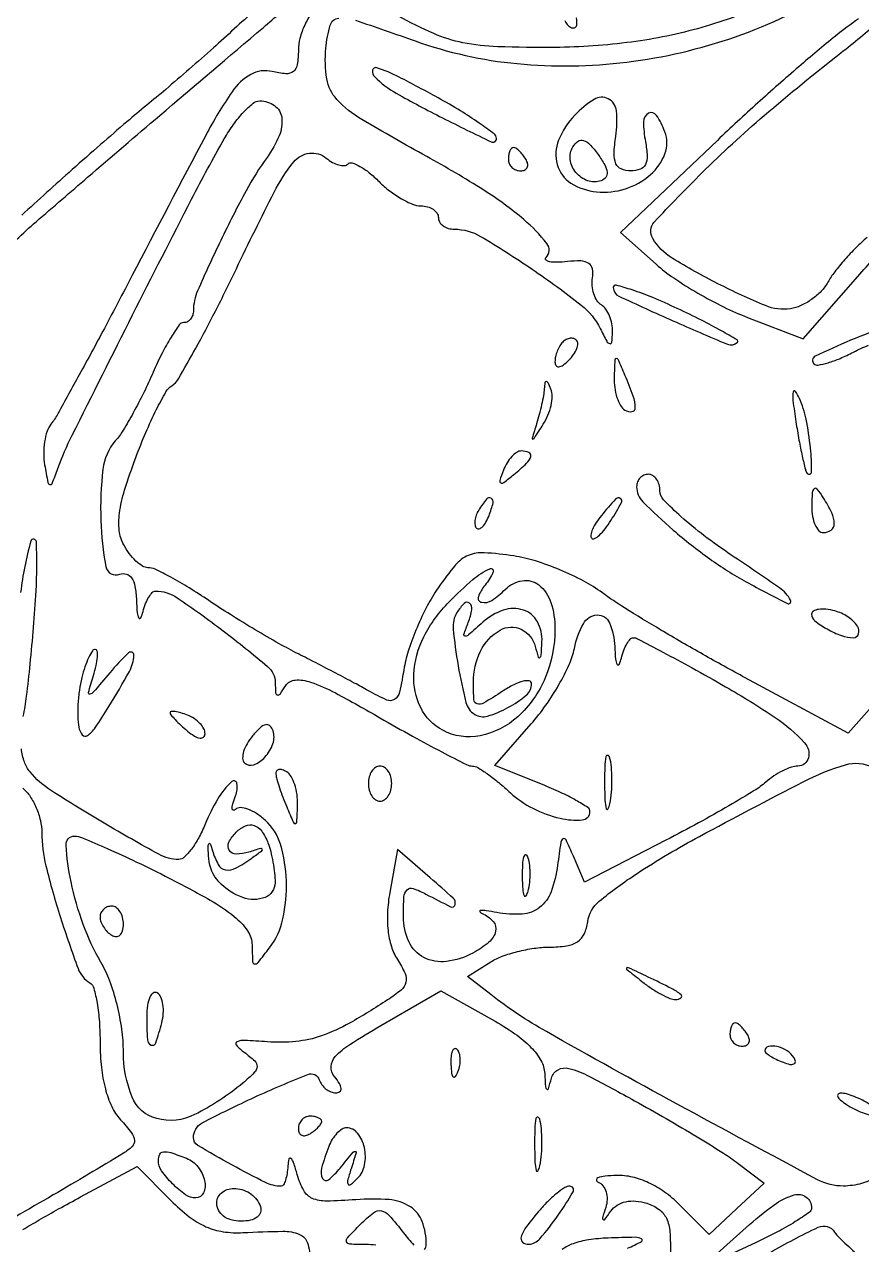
# Model space of a CAD drawing. Extents: x 50 to 925, y 21 to 441.
# Drawn here: x 411.5 to 483.3, y 101 to 205.5 of the extents above; entities that cross this region are included whole.
import ezdxf

# ---------------------------------------------------------------- set-up
doc = ezdxf.new("R2010")
doc.units = 0

msp = doc.modelspace()

# ---------------------------------------------------------------- linework, layer by layer
for points in [[(452.57679, 225.095507, -0.000001), (449.993678, 222.798179)], [(444.758148, 218.141907, -0.000001), (443, 216.578295, -0.004631)], [(439.894608, 205.909997, -0.003929), (445, 204.133283, 0.062095), (453.761111, 202.185844, 0.054375), (463.146224, 202.316754, 0.053284), (472.468241, 204.490184, 0.054545), (481.042303, 208.574008, 0.042697)], [(410.826999, 187.10569, -0.012688), (412.513595, 188.644144, -0.001094), (416.926769, 192.452248, -0.001133), (423.110527, 197.740306, -0.0004), (432, 205.295099, 0.003856), (433.445762, 206.541109, 0.000642)], [(475.264905, 207.379661, -0.037679), (469.592538, 205.287884, -0.036855), (463.559149, 204.037848, -0.030357), (457, 203.578452, -0.010326), (452.087056, 203.634565, -0.04147), (449.105459, 203.978858, -0.053427), (446.609137, 204.763684, -0.02554), (443.596038, 206.265654, 0.008725)], [(431.250893, 206.737132, 0.005044), (429.5, 205.160304, -0.00396), (427.713534, 203.544414, -0.002656), (425.646875, 201.724219, -0.002675), (423.626478, 199.982665, -0.005279), (422, 198.625154, 0.005745), (420.303562, 197.206565, 0.002358), (418.033568, 195.244982, 0.002333), (415.616333, 193.116226, 0.002989), (413.412145, 191.133044, -0.001455), (411.287316, 189.209435, -0.001373)], [(436.139323, 206.54758, 0.0417), (435.542274, 205.486332, 0.042005), (435.134943, 204.353399, 0.065389), (435, 203.32596, -0.037885), (434.907376, 202.10528, -0.187243), (434.570072, 201.518437, -0.191834), (433.931068, 201.320863, -0.040007), (432.75, 201.510453, 0.189882), (430.937575, 201.262141, 0.114945), (429.31698, 199.781388, 0.028703), (427.054062, 196.041839, 0.001604), (420.729958, 184, -0.00205), (418.365433, 179.507395, -0.002897), (416.219992, 175.527106, -0.001669), (414.380144, 172.187154, -0.040653), (413.791943, 171.305042, 0.088416), (413.457577, 170.682657, 0.040582), (413.241946, 169.783997, 0.038521), (413.163745, 168.775304, 0.043161), (413.247295, 167.805042, 0.00456), (413.52146, 166.309324, 0.286953), (413.696205, 166.121483, 0.381383), (413.89523, 166.221606, 0.006071), (414.382043, 167.5, -0.027948), (415.61603, 170.358012, -0.001078), (420.791572, 180.658198, -0.001865), (425.846268, 190.571993, -0.010772), (428.650001, 195.743677, -0.025646), (429.445612, 196.98602, -0.032837), (430.306414, 198.036382, -0.034605), (431.113837, 198.787714, -0.170354), (431.690983, 198.993677, -0.157207), (432.954875, 198.593617, -0.209087), (433.567479, 197.571979, -0.132319), (433.354364, 196.005261, -0.057152), (432.31332, 194.154932, 0.032811), (430.516205, 191.29527, 0.011923), (428.339203, 187.026716, 0.008148), (426.363079, 182.734688, 0.104171), (426, 181.010898, -0.07839), (425.939082, 180.62473, -0.090525), (425.762782, 180.296951, -0.100781), (425.500432, 180.07782, -0.124384), (425.192448, 180, 0.239599), (424.786227, 179.793484, 0.018638), (424.084276, 178.751563, 0.022223), (423.314111, 177.378399, 0.014984), (422.553956, 175.75, -0.012451), (421.749043, 174.002688, -0.011827), (420.844902, 172.266992, -0.011861), (419.973146, 170.770953, -0.040326), (419.307007, 169.861036, 0.150462), (418.244328, 167.441631, 0.036976), (418.063038, 163.050298, 0.038912), (418.502574, 159.086747, 0.467418), (419.680434, 158.430865, -0.161628), (420.255477, 158.457291, -0.18213), (420.69897, 158.130612, -0.100992), (420.988934, 157.392477, -0.032604), (421.116001, 156.218615, 0.010659), (421.186548, 155.117145, 0.112766), (421.322977, 154.691038, 0.603137), (421.490833, 154.699286, 0.045192), (421.689326, 155.25, -0.0296), (421.907536, 155.920136, -0.041261), (422.185366, 156.485937, -0.047401), (422.478316, 156.884653, -0.213772), (422.735777, 157, -0.149875), (424.614384, 156.423947, -0.014344), (428.547492, 153.593694, -0.012082), (432.365238, 150.527799, -0.218564), (433.015313, 149.145754, 0.014435), (433.048439, 148.278374, 0.317996), (433.199717, 148.092372, 0.315199), (433.426872, 148.172333, 0.014293), (433.913894, 148.894917, -0.241569), (434.727025, 149.37382, -0.096937), (436.043497, 149.194926, -0.041264), (438.184417, 148.262346, -0.007425), (441.986425, 146.144917, 0.004297), (444.796822, 144.55663, 0.00637), (447.288893, 143.217569, 0.00312), (449.419033, 142.124571, 0.117497), (449.941821, 142, -0.138248), (450.372357, 141.878639, -0.016496), (451.207386, 141.328571, -0.018665), (452.173797, 140.589608, -0.014319), (453.174281, 139.714286, 0.070637), (455.096795, 138.380967, 0.058539), (457.440211, 137.529837, 0.078438), (459.338128, 137.387444, 0.39049), (460, 138.105706, 0.253404), (459.815433, 138.446496, 0.015758), (458.800936, 139.063703, 0.020237), (457.482268, 139.741158, 0.013376), (455.918078, 140.416102), (451.836157, 142.049363), (454.959465, 145.606614, 0.027255), (456.197965, 147.182671, 0.022906), (457.336738, 148.976105, 0.023526), (458.225594, 150.713498, 0.057174), (458.666387, 152.081933, -0.07451), (459.431023, 154.202031, -0.262606), (460.612605, 154.946608, -0.316841), (461.668774, 154.277082, -0.087719), (462.116001, 152.25, 0.010989), (462.186617, 151.150445, 0.109045), (462.323916, 150.71179, 0.602595), (462.492773, 150.717606, 0.049066), (462.689326, 151.25, -0.027452), (462.904384, 151.920214, -0.038878), (463.172866, 152.485937, -0.043827), (463.452561, 152.887468, -0.222248), (463.693222, 153, -0.120709), (464.080414, 152.905143, -0.001658), (466.247145, 151.766555, -0.004562), (468.751865, 150.410332, -0.002972), (471.619898, 148.801037, -0.018684), (475.87654, 146.163983, -0.05979), (478.401269, 143.987544, -0.250526), (478.727601, 142.703979, -0.344989), (477.828741, 142, 0.084015), (477.269376, 141.905342, 0.031931), (476.537784, 141.596794, 0.030524), (475.769258, 141.152692, 0.032676), (475.078741, 140.627385, -0.041307), (474.078984, 139.893684, -0.006007), (471.911617, 138.598842, -0.006765), (469.304454, 137.130277, -0.00575), (466.514, 135.649208), (459.527999, 132.043645), (458.576187, 134.271823, 0.007794), (457.947747, 135.681737, 0.438237), (457.702145, 135.760371, 0.230257), (457.501765, 135.468708, 0.003963), (457.221955, 133.50325, -0.054013), (456.663357, 131.234469, -0.141293), (455.683739, 129.891058, -0.149566), (454.179763, 129.319659, -0.063105), (452, 129.450364, 0.009895), (451.102954, 129.600789, 0.051293), (450.601562, 129.622793, 0.602074), (450.557818, 129.526973, 0.12691), (450.75, 129.376982, -0.109621), (451.699502, 128.686703, -0.242513), (451.913269, 127.842401, -0.163147), (451.339592, 126.909448, -0.051207), (449.962227, 125.979785, -0.090778), (447.701793, 125.254867, -0.154142), (445.763854, 125.60071, -0.165731), (444.46855, 126.963966, -0.108262), (444, 129.102571, -0.016041), (444.054363, 130.796628, -0.1824), (444.325736, 131.396252, -0.288713), (444.84746, 131.514472, -0.038041), (445.934259, 131.035184, 0.009596), (448.054958, 129.952052, 0.471489), (448.433825, 130.124959, 0.279562), (448.274399, 130.671724, 0.007369), (446.305764, 132.423371), (443.5, 134.846742), (442.838366, 131.173371, 0.03118), (442.639949, 129.468559, 0.041778), (442.686584, 127.913568, 0.046994), (442.972873, 126.553091, 0.066401), (443.49288, 125.430914, -0.034551), (444.143041, 124.233605, -0.167891), (444.215797, 123.475787, -0.159957), (443.805908, 122.813486, -0.030602), (442.654513, 121.95945, -0.015674), (439.390622, 119.97776, -0.044881), (436.974801, 118.885516, -0.058348), (434.788658, 118.400437, -0.045125), (432.346845, 118.372118, 0.007171), (430.379379, 118.498701, 0.119444), (429.740484, 118.377251, 0.515163), (429.68163, 118.077336, 0.045479), (430.366143, 117.47422, -0.029157), (431.255353, 116.740817, -0.221105), (431.455542, 116.250491, -0.188433), (431.224088, 115.732317, -0.02065), (430.240692, 114.839925, -0.058127), (426.106889, 112.13451, -0.181153), (422.852196, 111.791625, -0.237796), (420.748232, 113.638344, -0.09617), (420, 117.49253, 0.034679), (419.863317, 119.460873, 0.026635), (419.452159, 121.576884, 0.027097), (418.834487, 123.578223, 0.043521), (418.073325, 125.19284, -0.044447), (416.561846, 128.414495, -0.035843), (415.511438, 132.09255, -0.034636), (415.079508, 135.219028, -0.434285), (415.809072, 136, -0.099846), (416.488488, 135.86296, -0.004825), (418.617321, 134.943488, -0.007706), (421.133137, 133.781227, -0.005465), (423.920363, 132.403364, -0.011048), (427.434281, 130.519405, -0.041449), (429.50229, 129.113433, -0.072007), (430.637792, 127.887433, -0.148211), (431.031803, 126.653364, 0.007692), (431.074379, 125.241707, 0.360701), (431.254362, 125.043755, 0.266705), (431.539652, 125.157942, 0.00531), (432.531803, 126.44113, 0.107976), (433.669434, 128.905778, 0.06273), (433.97028, 132.165638, 0.064037), (433.46148, 135.295227, 0.137396), (432.168848, 137.347194, 0.039287), (431.414858, 137.928791, 0.056874), (430.663598, 138.30557, 0.073109), (430.025863, 138.43836, 0.214378), (429.615996, 138.282662, -0.219517), (429.424151, 138.211933, -0.391542), (429.318614, 138.326258, -0.073276), (429.383164, 138.761511, -0.018224), (429.617086, 139.444526, 0.131084), (429.730598, 140.514172, 0.600945), (429.285499, 140.668426, 0.072007), (428.092228, 139.188007, 0.035501), (427.008887, 137.021456, -0.026567), (426.455965, 135.864497, -0.035752), (425.829203, 134.887553, -0.038734), (425.219174, 134.191061, -0.195965), (424.750406, 134, -0.126192), (423.03877, 134.43898, -0.007465), (418.346189, 137.107382, -0.009682), (413.824331, 139.888074, -0.076995), (411.992671, 141.508831, -0.089164), (411.516518, 142.350442, -0.053888), (411.25538, 143.469077, -0.04663)], [(485.525497, 148.661041), (482.134247, 144.822081), (473.317124, 149.562848, -0.005398), (469.690209, 151.563729, -0.005294), (466.083588, 153.655221, -0.005219), (462.959157, 155.555971, -0.019936), (461.073816, 156.837081, 0.037443), (459.458588, 157.853937, 0.023085), (457.426713, 158.812608, 0.023099), (455.318371, 159.578619, 0.037941), (453.469385, 160.004646, 0.021896), (450.934211, 160.276511, 0.116144), (449.567861, 160.044488, 0.119468), (448.467827, 159.230127, 0.023752), (446.979282, 157.264814, 0.029349), (446.051165, 155.723653, 0.020095), (445.175068, 153.877978, 0.020305), (444.472505, 152.024935, 0.038179), (444.083713, 150.473021, -0.012622), (443.659741, 148.319559, -0.195328), (443.2389, 147.711532, -0.256096), (442.577316, 147.659724, -0.021765), (441, 148.454585, 0.004494), (439.795148, 149.114873, 0.002037), (438.20625, 149.95883, 0.002016), (436.522786, 150.835594, 0.002762), (435, 151.610268, -0.012166), (433.362008, 152.482711, -0.005828), (431.300199, 153.678042, -0.005774), (429.175751, 154.97646, -0.0082), (427.319825, 156.183264, 0.010594), (425.643364, 157.26199, 0.013834), (424.06365, 158.172584, 0.01141), (422.719447, 158.859497, 0.112877), (422.105008, 159, -0.140873), (421.634949, 159.135119, -0.048346), (421.068382, 159.5716, -0.043451), (420.503849, 160.201275, -0.038184), (420.028968, 160.945873, -0.095122), (419.645241, 162.178825, -0.062284), (419.663686, 163.671463, -0.041446), (420.102837, 165.638917, -0.013894), (421.058521, 168.426866, -0.011526), (421.926356, 170.592878, -0.015214), (422.821631, 172.521763, -0.012605), (423.647728, 174.069849, -0.12612), (424.152449, 174.594219, 0.123983), (424.71928, 175.178179, 0.004875), (426.198563, 177.797775, 0.008381), (427.8807, 180.970181, 0.005797), (429.681426, 184.612127, -0.005433), (432.920317, 191.174783, -0.053294), (434.599026, 193.760591, -0.192396), (435.947422, 194.511907, -0.208162), (437.385814, 194.094766, 0.045713), (437.924999, 193.724811, 0.062014), (438.471477, 193.502648, 0.077799), (438.942613, 193.452055, 0.186386), (439.258676, 193.592009, -0.282626), (439.616812, 193.677571, -0.050013), (440.276507, 193.385882, -0.041239), (441.076688, 192.839989, -0.026076), (441.916667, 192.083333, 0.032403), (442.824552, 191.286067, 0.032313), (443.828646, 190.611979, 0.034092), (444.780409, 190.142243, 0.097889), (445.5, 190, -0.064853), (446.073457, 189.925306, -0.082425), (446.559375, 189.70625, -0.098894), (446.884432, 189.381354, -0.148195), (447, 189, 0.137307), (447.106733, 188.618661, 0.100211), (447.40674, 188.29375, 0.08617), (447.855471, 188.075016, 0.070527), (448.384648, 188, -0.134497), (450.619035, 187.387893, -0.015678), (455.031773, 184.5835, -0.016777), (459.248907, 181.502048, -0.11229), (460.876414, 179.5, 0.00759), (461.440368, 178.400983, 0.201878), (461.690751, 178.197217, 0.465733), (461.865469, 178.313447, 0.018017), (461.93232, 179.190983, 0.056267), (461.881986, 179.884863, 0.051612), (461.678579, 180.571602, 0.05512), (461.36169, 181.149985, 0.101818), (460.97348, 181.51639, -0.112333), (460.601095, 181.882794, -0.064012), (460.329728, 182.456364, -0.058944), (460.194208, 183.137807, -0.060626), (460.22348, 183.825407, 0.088527), (460.213505, 184.595972, 0.204157), (459.896364, 185.067264, 0.137913), (459.222552, 185.276881, 0.034619), (458.061772, 185.228439, -0.02045), (457.165264, 185.165558, -0.052479), (456.517809, 185.214684, -0.147594), (456.231501, 185.36144, -0.41969), (456.229621, 185.562954, 0.380656), (456.300492, 186.784401, 0.049595), (454.329554, 188.822728, 0.03492), (450.887104, 191.350033, 0.015213), (446, 194.233536, -0.007568), (440.43788, 197.401705, -0.071892), (438.30773, 199.111765, -0.148053), (437.442844, 200.871342, -0.064484), (437.353198, 203.5, -0.045923), (437.727908, 205.486027, -0.312052), (438.458852, 206.086334, -0.102777)], [(457.844731, 205.873378, 0.16404), (458.316068, 205.304659, 0.211662), (458.660677, 205.257358, 0.291253), (458.862072, 205.4855, 0.09007), (458.847761, 206.100459, 0.021659)], [(483.028247, 206.016065, 0.025098), (481.039143, 204.549106, 0.006079), (477.907016, 201.922746, 0.006221), (474.384097, 198.817972, 0.006148), (470.925617, 195.61456), (462.619554, 187.72912), (465.675665, 184.998486, 0.0337), (467.186915, 183.821141, 0.016931), (469.236736, 182.534282, 0.016732), (471.455197, 181.341606, 0.023758), (473.506902, 180.444214), (478.282028, 178.620577), (482.949208, 183.942087, -0.010152), (485.867227, 187.135999, -0.073443)], [(483.75, 187.282381, 0.023114), (482.807834, 186.425989, 0.01673), (481.837188, 185.391101, 0.01696), (480.979752, 184.343712, 0.034964), (480.397872, 183.4598, -0.064565), (479.820675, 182.686568, -0.046145), (478.99978, 181.983294, -0.046539), (478.074611, 181.449706, -0.070649), (477.186079, 181.185456, -0.136278), (475.042831, 181.450156, -0.01927), (470.967491, 183.330577, -0.020226), (467.048272, 185.529452, -0.116901), (465.37921, 187.195442, -0.336563), (465.514749, 188.606893, -0.011722), (469.586168, 192.818405, -0.017701), (474.94078, 197.741809, -0.011238), (481.5, 203.106988, 0.012548), (484.831621, 205.846727, 0.005333)], [(485.559087, 179.670978, 0.020758), (482.342466, 178.480703, 0.014022), (479.305536, 177.110019, 0.515596), (479.197679, 176.468988, 0.244916), (479.555811, 176.356231, 0.028082), (480.405682, 176.556571, 0.028762), (481.453965, 176.933485, 0.019511), (482.601219, 177.475954, -0.027792), (483.880729, 178.055241, -0.021578)], [(411.412674, 146.252481, 0.01944), (411.696598, 147.988393, 0.0053), (412.008916, 150.749166, 0.005352), (412.296651, 153.890416, 0.005546), (412.513263, 157, 0.025999), (412.540488, 161.208812, 0.853701), (412.050924, 161.263874, 0.037572), (411.187817, 156.880385, 0.008928)], [(484.575057, 106.847261, -0.08685), (483.283029, 106.233977, -0.065417), (481.72306, 106.015313, -0.12531), (479.515565, 106.557167, -0.001798), (467.479752, 113.032978, -0.004258), (456.259871, 119.246188, -0.036727), (451.5, 122.417136), (449.5, 123.972838), (451.5, 125.221523, -0.051482), (452.480944, 125.701745, -0.026218), (453.79375, 126.107782, -0.025738), (455.204921, 126.38807, -0.034924), (456.5, 126.485104, 0.035131), (457.992258, 126.597532, 0.109302), (458.929469, 126.953699, 0.139691), (459.497692, 127.611715, 0.073424), (459.807262, 128.656222, -0.186118), (460.788266, 130.411787, -0.029311), (464.033235, 132.800649, -0.020329), (469.382186, 135.973146, -0.005214), (478.282896, 140.655193, -0.046393), (481.908245, 142.107855, -0.190336), (484.223025, 141.904126, -0.212325)], [(411.380465, 140.099205, -0.074011), (412.000784, 139.406494, -0.044564), (412.524262, 138.433289, -0.043588), (412.880612, 137.348191, -0.05761), (413, 136.315453, 0.061118), (413.35157, 133.450026, 0.016304), (414.610179, 129.019294, 0.011212), (416.113462, 124.65611, 0.167284), (417.120074, 123.42579, -0.191666), (417.463714, 122.962781, -0.022682), (417.741522, 121.686868, -0.024503), (417.93582, 120.075944, -0.017761), (418, 118.269724, 0.026621), (418.111925, 116.168983, 0.038502), (418.45087, 114.341877, 0.044672), (419.000503, 112.834626, 0.072867), (419.75, 111.701643, -0.018824), (420.691619, 110.566006, -0.142909), (420.940904, 109.924678, -0.226535), (420.746401, 109.405919, -0.054623), (420, 108.829747, -0.005903), (413.990437, 105.256394, -0.000739), (400.8592, 97.682686, -0.000052), (385.965339, 89.12372, -0.131113)], [(445.804331, 100.573996, 0.177219), (445.962451, 101, 0.089362), (445.61547, 102.978218, 0.164155), (444.60166, 104.238873, 0.122678), (442.78306, 104.849541, 0.04008), (439.932702, 104.848705, -0.015584), (437.41069, 104.72441, -0.105945), (436.193598, 104.9623, -0.168742), (435.45878, 105.631185, -0.056024), (434.902402, 107, 0.011528), (434.588682, 108.024349, 0.125424), (434.357663, 108.384934, 0.573934), (434.186414, 108.333717, 0.045337), (434.09968, 107.75, -0.025048), (434.027667, 107.079458, -0.038922), (433.892372, 106.514062, -0.045387), (433.720532, 106.111437, -0.275868), (433.533927, 106, -0.114793), (432.185951, 106.313609, -0.012047), (429.295244, 107.82319, -0.007896), (426.382638, 109.495287, -0.264377), (426, 110.168366, -0.278164), (426.754273, 111.419267, -0.013803), (431.243467, 113.6321, -0.013319), (435.807258, 115.581743, -0.430518), (436.792403, 115.12279, 0.076932), (437.013277, 114.693632, 0.067754), (437.361966, 114.329819, 0.070348), (437.780574, 114.084068, 0.097909), (438.205778, 114, 0.151486), (438.54837, 114.106233, 0.270043), (438.670698, 114.364784, 0.121382), (438.52431, 114.796149, 0.031004), (438.085978, 115.396403, -0.189656), (437.806094, 116.24706, -0.172418), (438.166154, 117.102316, -0.065928), (439.406039, 118.144911, -0.010979), (442.073909, 119.764316), (447.220752, 122.735826), (451.610376, 120.282418, -0.023802), (453.561628, 119.066533, -0.048251), (454.942401, 117.900506, -0.064304), (455.792211, 116.770157, -0.11619), (456.116001, 115.664505, 0.004779), (456.189258, 114.505054, 0.224025), (456.30231, 114.304559, 0.513812), (456.437991, 114.351439, 0.008375), (456.690705, 115.257164, -0.206893), (457.258726, 115.983969, -0.193263), (458.199047, 116.095035, -0.054436), (459.949165, 115.410157, -0.005728), (463.824704, 113.326879, -0.004752), (466.542425, 111.791717, -0.004978), (469.188457, 110.228372, -0.004785), (471.446263, 108.834227, -0.021971), (472.710468, 107.956891), (474.920936, 106.274351), (472.573783, 104.069315), (470.22663, 101.864279), (467.658769, 104.43214, 0.041309), (466.400317, 105.498217, 0.046476), (465.030378, 106.296059, 0.049858), (463.633643, 106.782062, 0.065959), (462.295455, 106.921053, 0.016636), (461.292014, 106.859261, 0.061113), (460.67185, 106.722633, 0.340753), (460.556124, 106.544077, 0.282866), (460.693823, 106.356445, -0.131835), (461.108282, 106.042336, -0.091963), (461.378877, 105.518363, -0.080735), (461.465617, 104.86594, -0.070147), (461.349491, 104.185392, 0.00561), (461.076663, 103.29666, 0.311179), (461.128198, 103.139426, 0.415182), (461.267388, 103.158522, 0.006765), (461.780822, 103.857012, -0.097981), (462.329324, 104.373259, -0.085873), (463.05872, 104.67176, -0.075932), (463.926202, 104.728706, -0.055384), (464.875154, 104.539625, -0.078379), (465.923148, 104.015469, -0.130375), (466.548762, 103.259463, -0.091006), (466.848251, 102.089014, -0.025125), (466.883999, 100.182612, -0.012063)], [(411.383098, 102.285118, -0.003282), (412.773083, 103.107716, -0.00525), (414.445738, 104.059443, -0.003766), (416.333901, 105.089176), (421.167803, 107.678351), (424.08362, 104.762534, 0.031727), (425.641325, 103.390893, 0.060239), (427.073918, 102.535655, 0.067386), (428.555226, 102.104402, 0.050901), (430.249719, 102.024675, -0.010244), (433.678413, 102.14202, -0.099806), (435.097905, 101.876039, -0.222704), (435.773622, 101.148313, -0.077681), (436, 99.7, 0.045545)], [(441.633826, 100.941028, 0.034724), (440.785714, 101, -0.011877), (439.401747, 101.032878, -0.328721), (439.136391, 101.248645, -0.257497), (439.231064, 101.617679, -0.008411), (440.333426, 102.75, -0.029379), (441.449451, 103.735249, -0.219662), (442.119403, 103.893559, -0.1645), (442.789619, 103.50402, -0.015195), (444.025476, 102, 0.017519), (444.887082, 100.961315, 0.091933)], [(475.429082, 100.304647, -0.02391), (479.55942, 102.483291, -0.37708), (480.969815, 102.072204, 0.062326), (481.378699, 101.577283, 0.004644), (482.666133, 100.386233, 0.00638)], [(463.219857, 100.684899, 0.015713), (464.411073, 101.261972, 0.604197), (464.411366, 101.496199, 0.126895), (463.880704, 101.62191, 0.00372), (461.562008, 101.558657, 0.027716), (459.883549, 101.406966, 0.050642), (458.551597, 101.071475, 0.067133), (457.617752, 100.582916, 0.160216)]]:
    msp.add_lwpolyline(points, format="xyb")
for points in [[(441.55, 201.052275, 0.068009), (443.397172, 199.652733, 0.011157), (447.361087, 197.537054, 0.005546), (451.532915, 195.48639, 0.558219), (451.985592, 195.778135, 0.22969), (451.784715, 196.17212, 0.010213), (450.510746, 197.095765, 0.015464), (448.896824, 198.143874, 0.010256), (446.98507, 199.25, 0.00731), (443.63619, 201.033671, 0.038667), (441.720571, 201.837911, 0.464144), (441.363885, 201.619756, 0.239257)], [(458.688507, 197.766468, 0.095642), (457.304886, 195.624989, 0.166355), (457.193502, 193.534823, 0.18364), (458.368465, 191.955685, 0.118132), (460.551099, 191.201476, 0.10133), (463.032982, 191.461631, 0.103986), (465.187114, 192.676877, 0.123429), (466.424394, 194.468769, 0.183288), (466.417121, 196.355382, 0.054225), (465.697669, 197.755207, 0.382995), (465.018033, 197.933225, 0.283541), (464.58444, 197.214572, 0.044825), (464.755249, 195.5, -0.033047), (464.906187, 194.277177, -0.131013), (464.75429, 193.542197, -0.192447), (464.300713, 193.13937, -0.086707), (463.503078, 193, -0.097885), (462.686478, 193.161413, -0.194441), (462.222635, 193.615151, -0.114896), (462.064514, 194.466998, -0.025123), (462.207677, 195.961632, 0.059094), (462.267948, 198.138764, 0.257084), (461.571337, 199.171014, 0.26462), (460.346991, 199.11772, 0.061472)], [(460.947111, 192.149037, -0.166226), (459.802587, 192.157838, -0.136697), (458.795026, 192.860301, -0.139389), (458.308175, 193.970547, -0.17419), (458.539776, 195.064358, -0.099638), (458.979161, 195.533937, -0.232684), (459.441849, 195.609911, -0.133475), (459.980047, 195.27259, -0.028552), (460.687254, 194.413027, -0.028543), (461.260858, 193.526544, -0.101081), (461.470211, 192.885703, -0.190649), (461.350801, 192.441299, -0.153635)], [(453, 194, 0.105053), (453.081062, 193.618444, 0.099167), (453.311086, 193.29375, 0.09642), (453.654762, 193.076123, 0.093332), (454.059017, 193, 0.108972), (454.413961, 193.078288, 0.182303), (454.6254, 193.29375, 0.161196), (454.656512, 193.6179, 0.082592), (454.5, 194, 0.029505), (454.231006, 194.382774, 0.035638), (453.933975, 194.70625, 0.038439), (453.65171, 194.934461, 0.151918), (453.440983, 195, 0.210953), (453.272352, 194.92554, 0.081139), (453.129539, 194.70625, 0.061769), (453.032345, 194.382849, 0.042167)], [(462, 183.019027, 0.291281), (462.482396, 182.261223, 0.005097), (467.112888, 180.155226, 0.00501), (471.789764, 178.141205, 0.304415), (472.642406, 178.309073, 0.489691), (472.616513, 178.514579, 0.005779), (471.263132, 179.295182, 0.011715), (469.565852, 180.196535, 0.006772), (467.48552, 181.204555, 0.010582), (465.381193, 182.135477, 0.018976), (463.611371, 182.796381, 0.015335), (462.239909, 183.203819, 0.492)], [(457.666667, 178.333333, 0.063896), (457.411277, 178.002755, 0.039129), (457.195833, 177.558958, 0.038674), (457.048893, 177.07784, 0.054831), (457, 176.633333, 0.142677), (457.093678, 176.31173, 0.290264), (457.322581, 176.204271, 0.131573), (457.693024, 176.355562, 0.034019), (458.183333, 176.783333, 0.041736), (458.5985, 177.274266, 0.061283), (458.867292, 177.770833, 0.080535), (458.959631, 178.197768, 0.212536), (458.85, 178.483333, 0.128169), (458.601612, 178.629018, 0.100736), (458.289271, 178.652396, 0.089268), (457.96028, 178.549128, 0.075941)], [(462.070285, 175.309017, 0.042673), (462.117381, 174.425041, 0.045307), (462.314396, 173.580088, 0.049915), (462.621061, 172.892224, 0.125173), (463, 172.5, 0.170953), (463.600228, 172.368962, 0.378432), (463.887087, 172.693694, 0.086739), (463.711699, 173.697095, 0.014943), (463, 175.5, 0.003353), (462.41595, 176.834417, 0.352087), (462.249832, 176.919734, 0.343362), (462.126981, 176.775846, 0.003282)], [(456.078947, 174.331787, -0.026585), (456.009284, 173.757118, -0.010249), (455.854136, 172.96865, -0.010113), (455.650633, 172.118725, -0.012294), (455.424495, 171.331787, 0.001747), (455.041936, 170.099086, 0.48031), (455.096136, 170.019541, 0.274771), (455.215612, 170.078613, 0.001285), (455.995269, 171.287676, 0.045436), (456.397416, 172.06133, 0.043469), (456.660355, 172.906342, 0.046663), (456.756682, 173.695062, 0.103788), (456.649722, 174.287676, 0.013863), (456.403102, 174.850283, 0.269455), (456.252586, 174.95404, 0.393954), (456.135852, 174.860903, 0.019832)], [(477.656249, 171.5, 0.006898), (477.916301, 169.937317, 0.009719), (478.194311, 168.552604, 0.006366), (478.462852, 167.407284, 0.120459), (478.63266, 167.083333, 0.689044), (479.004412, 167.2226, 0.027799), (478.903188, 169.249583, 0.023299), (478.521981, 171.73702, 0.056746), (477.953304, 173.5, 0.052205), (477.593758, 174.114051, 0.669598), (477.408771, 174.068136, 0.068523), (477.400929, 173.329499, 0.006223)], [(452.584097, 167.358556, 0.012731), (452.264678, 166.458284, 0.389672), (452.355597, 166.258808, 0.27071), (452.617386, 166.292701, 0.008807), (453.477108, 166.981001, 0.017238), (454.562498, 167.946872, 0.127361), (454.925, 168.530548, 0.389178), (454.765008, 168.870501, 0.097466), (454.106989, 169, 0.148172), (453.719384, 168.882557, 0.058677), (453.291272, 168.517826, 0.05126), (452.891147, 167.986565, 0.0442)], [(464, 165.93544, 0.198922), (464.531159, 164.653176, 0.017783), (467.136633, 162.226907, 0.023402), (470.269206, 159.758144, 0.029484), (473.393633, 157.791916, 0.008531), (476.921022, 155.929986, 0.740217), (477.198015, 156.218521, 0.113825), (476.254888, 157.259533, 0.004812), (472.113953, 160.082741, -0.014931), (469.771928, 161.749889, -0.021027), (467.795974, 163.382497, -0.017924), (466.306712, 164.822049, -0.194012), (466, 165.582741, 0.068827), (465.925079, 166.124435, 0.085103), (465.70625, 166.58368, 0.099907), (465.381338, 166.890752, 0.140418), (465, 167, 0.105616), (464.618451, 166.918495, 0.099263), (464.29375, 166.687285, 0.096267), (464.076103, 166.34182, 0.092828)], [(479.015313, 164.25, 0.042523), (479.082804, 163.388595, 0.062416), (479.298248, 162.660937, 0.082215), (479.618823, 162.167975, 0.210568), (480, 162, 0.163584), (480.667076, 162.224247, 0.234725), (480.939692, 162.772965, 0.112355), (480.729028, 163.698623, 0.031558), (480, 165, 0.023197), (479.479509, 165.728886, 0.409657), (479.218347, 165.762149, 0.220444), (479.050422, 165.444209, 0.011293)], [(450.458881, 163.933469, 0.049364), (450.242038, 163.490157, 0.059701), (450.133355, 163.040231, 0.070517), (450.142323, 162.651151, 0.156651), (450.276326, 162.390341, 0.281567), (450.50546, 162.335123, 0.118528), (450.786868, 162.507038, 0.069269), (451.083816, 162.899181, 0.035865), (451.345077, 163.456872, 0.029555), (451.696703, 164.564815, 0.344086), (451.525317, 164.954259, 0.36195), (451.120758, 164.871774, 0.030391)], [(460.979944, 163.475834, 0.028898), (460.526725, 162.860644, 0.043426), (460.212993, 162.272975, 0.052391), (460.063856, 161.788937, 0.249914), (460.145354, 161.521312, 0.338299), (460.393826, 161.488076, 0.056568), (460.80785, 161.791514, 0.042404), (461.297361, 162.327019, 0.024393), (461.796329, 163.045478, 0.011635), (462.706831, 164.58187, 0.42202), (462.601571, 164.938529, 0.342513), (462.184362, 164.864828, 0.010812)], [(451, 157.5, 0.085081), (450.429315, 156.51011, 0.457164), (450.693093, 156.032245, 0.199327), (451.581177, 156.198131, 0.051856), (452.732783, 157.132783, -0.156045), (454.19284, 157.885137, -0.212084), (455.610411, 157.52051, -0.149095), (456.646707, 156.022055, -0.077414), (457, 153.753891, -0.098807), (456.165244, 149.570969, -0.111111), (453.801357, 146.226395, -0.133327), (450.594766, 144.601072, -0.175632), (447.375, 145.066898, -0.155805), (445.489491, 147.010316, -0.128422), (444.896841, 149.85061, -0.105233), (445.755958, 153.087505, -0.079233), (447.923077, 156.076923, -0.018152), (449.966178, 157.97683, -0.070014), (451.4186, 158.913944, -0.687729), (451.698659, 158.641463, -0.071861)], [(448.596539, 155.156204, 0.16336), (448.271731, 153.767198, 0.019511), (448.69663, 150.595219, 0.018294), (449.360868, 147.459789, 0.1954), (450.114116, 146.429472, 0.214306), (451.215716, 146.28394, 0.050727), (452.970734, 147.009952, 0.050719), (454.538543, 148.070987, 0.222172), (455, 149.058237, 0.367324), (454.795485, 149.29906, 0.104665), (454.265625, 149.274738, 0.055162), (453.459838, 148.967149, 0.026299), (452.5, 148.408043, -0.009337), (450.872577, 147.384629, -0.214191), (450.339227, 147.319945, -0.3092), (450.052611, 147.68192, -0.017496), (450, 149.18499, -0.113682), (450.612248, 151.843004, -0.149747), (452.29867, 153.653004, -0.248551), (454.104409, 153.718424, -0.219468), (455.310674, 152.25, 0.008138), (455.563609, 151.342743, 0.509086), (455.698298, 151.294969, 0.228049), (455.810667, 151.490571, 0.004734), (455.883999, 152.643011, 0.138734), (455.496756, 154.361549, 0.190326), (454.294171, 155.368942, 0.163618), (452.569453, 155.363402, 0.102353), (450.812348, 154.330177, -0.003527), (449.594442, 153.243516, -0.177362), (449.300171, 153.12925, -0.519277), (449.192595, 153.276111, -0.010179), (449.563954, 154.306067, 0.046338), (449.871099, 155.399684, 0.26362), (449.680193, 155.949273, 0.392614), (449.22055, 155.936729, 0.060497)], [(479, 155.013369, 0.231401), (479.276892, 154.447111, 0.037294), (480.329582, 153.747375, 0.040417), (481.560712, 153.180807, 0.087854), (482.581787, 153, 0.330829), (483.029087, 153.332332, 0.228179), (482.927072, 153.981565, 0.094517), (482.101847, 154.794325, 0.083578), (481, 155.289749, 0.035903), (480.233455, 155.432409, 0.062468), (479.5875, 155.424305, 0.094621), (479.154273, 155.277847, 0.270341)], [(416.430496, 149.579095, 0.026625), (416.223554, 148.518328, 0.019863), (416.104876, 147.332034, 0.020204), (416.082743, 146.202073, 0.042398), (416.17524, 145.329095, 0.122183), (416.478293, 144.674305, 0.393307), (416.911865, 144.611116, 0.09318), (417.577779, 145.283925, 0.010206), (418.763797, 147.118034, 0.012077), (420.515899, 150.112183, 0.120855), (420.892659, 151.501852, 0.665921), (420.442983, 151.702681, 0.029314), (418.833575, 150, -0.002172), (417.415907, 148.327017, -0.173378), (417.12204, 148.158709, -0.554718), (416.999711, 148.294124, -0.005898), (417.434232, 149.75, 0.021018), (417.663619, 150.612945, 0.037577), (417.767917, 151.339063, 0.048646), (417.752644, 151.853652, 0.377519), (417.58644, 152, 0.256944), (417.338504, 151.863583, 0.029837), (417.020693, 151.288859, 0.029917), (416.703121, 150.506635, 0.019986)], [(424, 146.59106, 0.176553), (424.071145, 146.395857, 0.014236), (424.440625, 145.980891, 0.017822), (424.925401, 145.50208, 0.012711), (425.5, 145, 0.035237), (426.096566, 144.57205, 0.100348), (426.574222, 144.396714, 0.22275), (426.871103, 144.484197, 0.214681), (427, 144.770566, 0.125677), (426.88993, 145.201557, 0.064053), (426.559375, 145.656816, 0.05745), (426.073663, 146.065988, 0.054778), (425.5, 146.361626, 0.019009), (424.924595, 146.557685, 0.034664), (424.440625, 146.666459, 0.044074), (424.095087, 146.688496, 0.407084)], [(431.070948, 144.585487, 0.041572), (430.600351, 143.911633, 0.057946), (430.306939, 143.237972, 0.073123), (430.220814, 142.664323, 0.199702), (430.374166, 142.292501, 0.293027), (431.174115, 142.117557, 0.121641), (432.130217, 142.767295, 0.097781), (432.814798, 143.917471, 0.167462), (432.825949, 145.022153, 0.122784), (432.559329, 145.441715, 0.256466), (432.196462, 145.537565, 0.129694), (431.713434, 145.27255, 0.029588)], [(461.252183, 140.5, 0.008901), (461.284834, 139.071102, 0.053901), (461.394187, 138.339362, 0.67161), (461.54341, 138.319562, 0.082665), (461.707261, 138.761659, 0.028254), (461.840609, 139.754739, 0.020511), (461.880728, 140.869594, 0.020826), (461.830983, 141.934218, 0.041951), (461.68708, 142.761659, 0.285845), (461.523779, 142.916221, 0.417468), (461.37161, 142.814362, 0.038992), (461.273069, 141.938425, 0.009782)], [(433.070285, 141.309017, 0.047528), (433.15053, 140.872121, 0.01075), (433.372382, 140.150149, 0.011043), (433.665843, 139.325037, 0.010516), (434, 138.5, 0.003353), (434.58405, 137.165583, 0.352087), (434.750168, 137.080266, 0.343362), (434.873019, 137.224154, 0.003282), (434.929715, 138.690983, 0.042673), (434.882619, 139.574959, 0.045307), (434.685604, 140.419912, 0.049915), (434.378939, 141.107776, 0.125173), (434, 141.5, 0.055812), (433.621459, 141.679166, 0.134085), (433.314396, 141.698838, 0.213971), (433.127066, 141.563913, 0.154124)], [(441, 140.5, 0.064853), (441.074694, 139.926543, 0.082425), (441.29375, 139.440625, 0.098894), (441.618646, 139.115568, 0.148195), (442, 139, 0.148195), (442.381354, 139.115568, 0.098894), (442.70625, 139.440625, 0.082425), (442.925306, 139.926543, 0.064853), (443, 140.5, 0.064853), (442.925306, 141.073457, 0.082425), (442.70625, 141.559375, 0.098894), (442.381354, 141.884432, 0.148195), (442, 142, 0.148195), (441.618646, 141.884432, 0.098894), (441.29375, 141.559375, 0.082425), (441.074694, 141.073457, 0.064853)], [(432.393011, 135.418213, -0.030413), (432.625812, 134.680295, -0.017205), (432.821697, 133.763005, -0.017128), (432.956084, 132.821153, -0.026875), (433, 132.004696, -0.309148), (432.141621, 130.74908, -0.181854), (430.246534, 130.726891, -0.118156), (428.185606, 132.08686, -0.170763), (427.315355, 134.067319, -0.007744), (427.257359, 135.028439, -0.122379), (427.321587, 135.347302, -0.658613), (427.438134, 135.343066, -0.021791), (427.638679, 134.75, 0.055431), (428.132763, 133.55904, 0.223238), (428.75363, 133.108708, 0.172742), (429.616152, 133.242469, 0.031918), (431, 134.109645, 0.003906), (431.868834, 134.744995, 0.360133), (431.903721, 134.887412, 0.369295), (431.771269, 134.945321, 0.003969), (430.75, 134.625717, -0.077998), (429.681323, 134.458131, -0.256761), (429.077351, 134.790277, -0.263269), (429.043068, 135.468796, -0.080429), (429.666667, 136.333333, -0.091171), (430.45935, 136.87979, -0.18858), (431.198897, 136.916012, -0.159549), (431.854144, 136.427876, -0.062001)], [(454.194949, 132.5, 0.012823), (454.235556, 131.431793, 0.080377), (454.356533, 130.900903, 0.597527), (454.51666, 130.883358, 0.087174), (454.692991, 131.269032, 0.037336), (454.832894, 132.036634, 0.029507), (454.872264, 132.880008, 0.030339), (454.814405, 133.671085, 0.06278), (454.655937, 134.269032, 0.31318), (454.47713, 134.386009, 0.333666), (454.315079, 134.257153, 0.052471), (454.212705, 133.580113, 0.014395)], [(418, 129.059017, 0.089642), (418.073302, 128.653442, 0.053229), (418.29375, 128.2129, 0.051032), (418.617485, 127.806203, 0.06081), (419, 127.5, 0.139169), (419.379648, 127.392057, 0.191142), (419.70625, 127.521475, 0.138808), (419.926733, 127.889346, 0.066118), (420, 128.440983, 0.062283), (419.925455, 129.037096, 0.080552), (419.70625, 129.542039, 0.097988), (419.381379, 129.879982, 0.153634), (419, 130, 0.092995), (418.618268, 129.928382, 0.096318), (418.29375, 129.723586, 0.099231), (418.076556, 129.418051, 0.105429)], [(464.44113, 123.555166, 0.022242), (465.255882, 122.959902, 0.024166), (466.098616, 122.45683, 0.024594), (466.85653, 122.099395, 0.098188), (467.357796, 122, 0.161007), (467.797238, 122.145272, 0.489146), (467.803239, 122.413176, 0.053694), (466.985372, 122.944414, 0.006075), (465, 123.919712, 0.001053), (463.311599, 124.719453, 0.260205), (463.150225, 124.708322, 0.508695), (463.14463, 124.60011, 0.001461)], [(422, 120.559017, 0.013228), (422.052843, 118.561938, 0.284356), (422.374914, 118.098164, 0.439388), (422.775037, 118.27602, 0.01719), (423.289489, 119.999004, 0.046215), (423.422423, 120.805232, 0.054994), (423.392509, 121.575304, 0.064046), (423.21553, 122.198685, 0.15438), (422.90612, 122.558021, 0.293546), (422.563512, 122.552033, 0.140077), (422.266173, 122.201819, 0.072514), (422.064213, 121.501616, 0.034022)], [(472, 119, 0.105053), (472.081062, 118.618444, 0.099167), (472.311086, 118.29375, 0.09642), (472.654762, 118.076123, 0.093332), (473.059017, 118, 0.108972), (473.413961, 118.078288, 0.182303), (473.6254, 118.29375, 0.161196), (473.656512, 118.6179, 0.082592), (473.5, 119, 0.029505), (473.231006, 119.382774, 0.035638), (472.933975, 119.70625, 0.038439), (472.65171, 119.934461, 0.151918), (472.440983, 120, 0.210953), (472.272352, 119.92554, 0.081139), (472.129539, 119.70625, 0.061769), (472.032345, 119.382849, 0.042167)], [(448.078947, 116.416667, 0.018894), (448.137993, 115.670344, 0.168741), (448.279315, 115.37858, 0.470617), (448.461564, 115.395823, 0.054073), (448.683114, 115.8125, 0.051402), (448.839148, 116.359369, 0.05415), (448.876576, 116.916927, 0.060344), (448.797407, 117.402231, 0.126455), (448.604167, 117.729167, 0.296942), (448.385309, 117.77538, 0.208169), (448.200665, 117.592839, 0.077125), (448.089945, 117.112848, 0.028489)], [(475, 117.606989, 0.2252), (475.088769, 117.419896, 0.029412), (475.455882, 117.154486, 0.029555), (475.957462, 116.875192, 0.020646), (476.551938, 116.618443, 0.036408), (477.131719, 116.443138, 0.155351), (477.487528, 116.474315, 0.32948), (477.606889, 116.674071, 0.1144), (477.492921, 117.011454, 0.115814), (476.901891, 117.603931, 0.080554), (476.026239, 117.969265, 0.115534), (475.291154, 117.972535, 0.349578)], [(482, 113, 0.026766), (482.647707, 112.628962, 0.024204), (483.353125, 112.315379, 0.024967), (484.012663, 112.096832, 0.067616), (484.5, 112.030626, 0.190341), (484.732273, 112.122372, 0.335455), (484.765625, 112.315379, 0.102785), (484.514186, 112.625641, 0.027796), (484, 113, 0.026766), (483.352293, 113.371038, 0.024204), (482.646875, 113.684621, 0.024967), (481.987337, 113.903168, 0.067616), (481.5, 113.969374, 0.190341), (481.267727, 113.877628, 0.335455), (481.234375, 113.684621, 0.102785), (481.485814, 113.374359, 0.027796)], [(435, 110.940983, 0.108972), (435.078288, 110.586039, 0.182303), (435.29375, 110.3746, 0.161196), (435.6179, 110.343488, 0.082592), (436, 110.5, 0.029505), (436.382774, 110.768994, 0.035638), (436.70625, 111.066025, 0.038439), (436.934461, 111.34829, 0.151918), (437, 111.559017, 0.210953), (436.92554, 111.727648, 0.081139), (436.70625, 111.870461, 0.061769), (436.382849, 111.967655, 0.042167), (436, 112, 0.105053), (435.618444, 111.918938, 0.099167), (435.29375, 111.688914, 0.09642), (435.076123, 111.345238, 0.093332)], [(455.252183, 109.5, 0.008901), (455.284834, 108.071102, 0.053901), (455.394187, 107.339362, 0.67161), (455.54341, 107.319562, 0.082665), (455.707261, 107.761659, 0.028254), (455.840609, 108.754739, 0.020511), (455.880728, 109.869594, 0.020826), (455.830983, 110.934218, 0.041951), (455.68708, 111.761659, 0.285845), (455.523779, 111.916221, 0.417468), (455.37161, 111.814362, 0.038992), (455.273069, 110.938425, 0.009782)], [(437.606989, 109.418213, 0.023173), (436.985037, 107.541851, 0.191424), (437.077019, 106.665173, 0.475787), (437.588926, 106.561508, 0.04972), (438.581635, 107.55887, -0.001757), (439.687112, 108.905918, -0.240101), (439.873874, 108.986821, -0.485027), (439.953066, 108.872325, -0.003003), (439.522389, 107.5, 0.010311), (439.217121, 106.475086, 0.218954), (439.267123, 106.169606, 0.445082), (439.478381, 106.13985, 0.020984), (440.073537, 106.682783, 0.151361), (440.680065, 107.823061, 0.100771), (440.661493, 109.31425, 0.114321), (440.081487, 110.543161, 0.229446), (439.138374, 111, 0.140675), (438.740204, 110.885713, 0.060713), (438.307216, 110.53535, 0.053357), (437.907688, 110.023316, 0.04743)], [(425.418213, 108.393011, -0.137975), (426.393943, 107.665586, -0.107787), (426.960773, 106.465317, -0.159726), (426.867855, 105.439326, -0.299421), (426.2, 105, -0.154343), (425.324211, 105.276941, -0.043242), (424.211883, 106.211883, -0.043242), (423.276941, 107.324211, -0.154343), (423, 108.2, -0.108438), (423.117223, 108.734149, -0.271137), (423.432754, 108.954299, -0.100419), (424.06234, 108.878052, -0.011431)], [(431.750467, 104.25, -0.158297), (431.754141, 103.755274, -0.156475), (431.466685, 103.350056, -0.107922), (430.889009, 103.08627, -0.053387), (430.083333, 103, -0.066422), (429.248452, 103.111401, -0.09567), (428.58104, 103.438799, -0.111791), (428.15323, 103.945354, -0.12024), (428, 104.573324, -0.245384), (428.484986, 105.50204, -0.175333), (429.638975, 105.810437, -0.13487), (430.960832, 105.321742, -0.158083)], [(455.722241, 103.988569, 0.014438), (454.553106, 102.540507, 0.083369), (454.096876, 101.67266, 0.299704), (454.219709, 101.219552, 0.193765), (454.75, 101.031425, 0.20958), (455.706464, 101.499428, 0.021586), (457.2821, 103.532143, 0.025381), (458.546369, 105.524339, 0.574397), (458.268926, 106, 0.141183), (457.84438, 105.877685, 0.026877), (457.180754, 105.409142, 0.026758), (456.442071, 104.758638, 0.0218)], [(479, 104.140249, -0.245071), (478.797969, 103.752816, -0.013156), (477.604688, 102.965634, -0.01812), (476.070217, 102.085827, -0.01199), (474.25, 101.183123), (469.5, 98.967714), (473.386961, 102.458227, -0.024352), (475.75338, 104.383696, -0.086005), (477.500769, 105.255397, -0.236932), (478.530626, 105.074227, -0.237145)]]:
    msp.add_lwpolyline(points, format="xyb", close=True)

doc.saveas('drawing.dxf')
